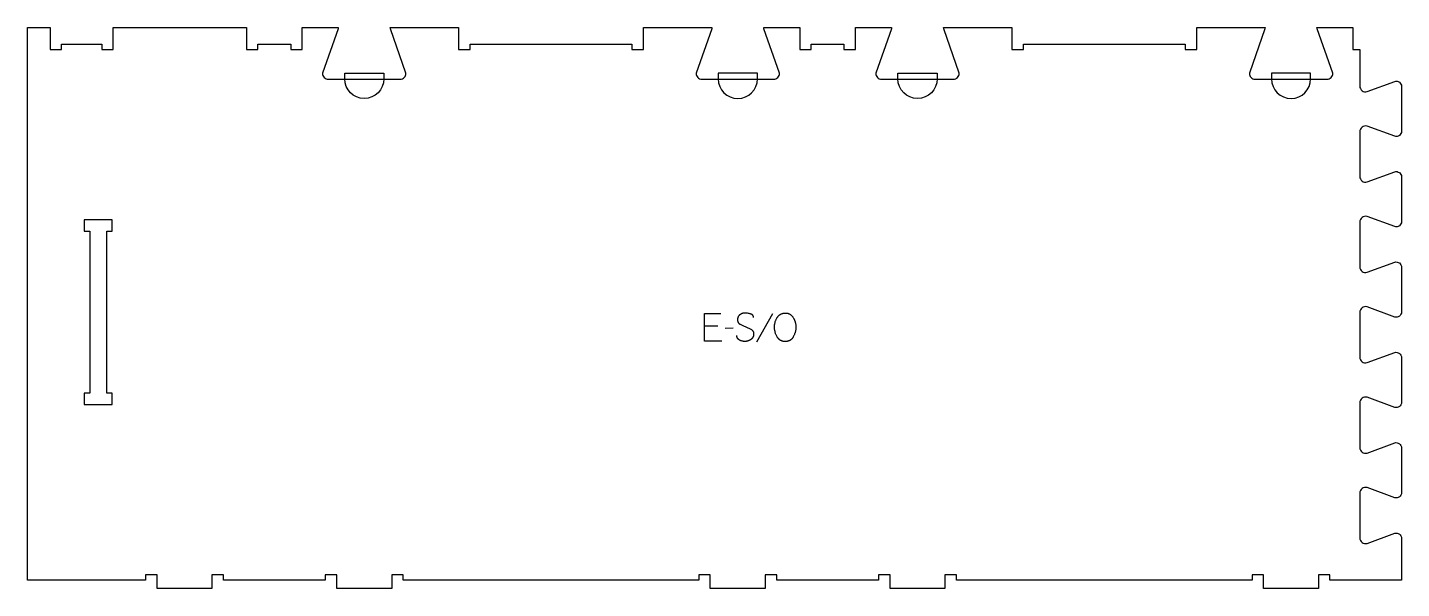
# Model space of a CAD drawing. Extents: x -731 to 759, y -298 to 310.
import ezdxf

# ---------------------------------------------------------------- set-up
doc = ezdxf.new("R2010")
doc.units = 0
for name, color, linetype in [('1_ANYTOOL_1MMDEEP_LABELS_S', 2, 'CONTINUOUS'), ('3_ANYTOOL_CUTTHROUGH_INSID', 4, 'CONTINUOUS'), ('4_ANYTOOL_CUTTHROUGH_OUTSI', 5, 'CONTINUOUS'), ('5_ANYTOOL_HALF_MILL_9MM_IN', 3, 'CONTINUOUS')]:
    doc.layers.add(name, color=color, linetype=linetype)

msp = doc.modelspace()

# ---------------------------------------------------------------- linework, layer by layer
at = {"layer": '1_ANYTOOL_1MMDEEP_LABELS_S'}
for p, q in [((17.7, -13.9), (3, -13.9)), ((76.7, -0.5), (59.5, -31.2)), ((34.2, -16.1), (25.4, -16.2))]:
    msp.add_line(p, q, dxfattribs=at)
for points in [[(56.4, -4.6), (56.4, -4.4), (56.4, -4.3), (56.4, -4.2), (56.4, -4.1), (56.4, -4), (56.4, -3.9), (56.3, -3.9), (56.3, -3.8), (56.3, -3.7), (56.3, -3.6), (56.3, -3.5), (56.3, -3.4), (56.2, -3.4), (56.2, -3.3), (56.2, -3.2), (56.2, -3.1), (56.1, -3), (56.1, -3), (56.1, -2.9), (56, -2.8), (56, -2.7), (56, -2.7), (55.9, -2.6), (55.9, -2.5), (55.9, -2.5), (55.8, -2.4), (55.8, -2.3), (55.7, -2.3), (55.7, -2.2), (55.6, -2.1), (55.6, -2.1), (55.5, -2), (55.5, -1.9), (55.4, -1.9), (55.4, -1.8), (55.3, -1.8), (55.2, -1.7), (55.2, -1.7), (55.1, -1.6), (55, -1.5), (55, -1.5), (54.9, -1.4), (54.8, -1.4), (54.8, -1.3), (54.7, -1.3), (54.6, -1.2), (54.5, -1.2), (54.5, -1.2), (54.4, -1.1), (54.3, -1.1), (54.2, -1), (54.1, -0.9), (53.9, -0.9), (53.7, -0.8), (53.5, -0.7), (53.3, -0.7), (53.1, -0.6), (52.3, -0.4), (51.5, -0.2), (50.7, 0), (49.9, 0.1), (49.6, 0.2), (49.2, 0.2), (48.8, 0.3), (48.5, 0.3), (48.1, 0.3), (47.7, 0.3), (47.4, 0.3), (47, 0.3), (46.8, 0.3), (46.6, 0.3), (46.4, 0.3), (46.2, 0.3), (46.1, 0.3), (45.9, 0.3), (45.7, 0.3), (45.5, 0.2), (45.3, 0.2), (45.1, 0.2), (44.9, 0.1), (44.8, 0.1), (44.6, 0), (44.4, 0), (44.2, -0.1), (44, -0.1), (43.9, -0.2), (43.7, -0.2), (43.5, -0.3), (43.4, -0.4), (43.2, -0.5), (43, -0.5), (42.8, -0.6), (42.7, -0.7), (42.5, -0.8), (42.4, -0.9), (42.2, -1), (42, -1.1), (41.9, -1.2), (41.7, -1.3), (41.6, -1.4), (41.4, -1.5), (41.2, -1.6), (41.1, -1.7), (41, -1.9), (40.8, -2), (40.7, -2.1), (40.6, -2.2), (40.4, -2.4), (40.3, -2.5), (40.2, -2.6), (40.1, -2.8), (40, -2.9), (39.9, -3.1), (39.8, -3.2), (39.7, -3.4), (39.6, -3.5), (39.5, -3.7), (39.5, -3.9), (39.4, -4), (39.3, -4.2), (39.3, -4.4), (39.2, -4.5), (39.2, -4.7), (39.1, -4.9), (39.1, -5.1), (39, -5.3), (39, -5.5), (39, -5.7), (39, -5.9), (38.9, -6.1), (38.9, -6.3), (38.9, -6.5), (38.9, -6.7), (38.9, -6.9), (38.9, -7.1), (38.9, -7.3), (39, -7.5), (39, -7.7), (39, -7.9), (39, -8.1), (39.1, -8.3), (39.1, -8.5), (39.2, -8.7), (39.2, -8.8), (39.3, -9), (39.3, -9.1), (39.4, -9.2), (39.4, -9.3), (39.5, -9.4), (39.5, -9.4), (39.5, -9.5), (39.6, -9.6), (39.6, -9.7), (39.7, -9.8), (39.7, -9.8), (39.8, -9.9), (39.8, -10), (39.9, -10.1), (39.9, -10.1), (40, -10.2), (40, -10.3), (40.1, -10.4), (40.1, -10.4), (40.2, -10.5), (40.3, -10.6), (40.3, -10.6), (40.4, -10.7), (40.4, -10.8), (40.5, -10.8), (40.6, -11), (40.8, -11.1), (40.9, -11.2), (41.1, -11.3), (41.2, -11.4), (41.4, -11.5), (41.6, -11.6), (41.7, -11.7), (42.5, -12.1), (43.2, -12.5), (43.9, -12.9), (44.7, -13.2), (45.5, -13.6), (46.3, -13.9), (47.1, -14.3), (47.9, -14.6), (48.7, -14.9), (49.5, -15.2), (50.3, -15.5), (51.1, -15.9), (51.8, -16.3), (52.6, -16.7), (53.3, -17.1), (54, -17.5), (54.1, -17.6), (54.3, -17.7), (54.4, -17.8), (54.5, -17.9), (54.6, -17.9), (54.7, -18), (54.7, -18.1), (54.8, -18.1), (54.9, -18.2), (54.9, -18.3), (55, -18.3), (55.1, -18.4), (55.1, -18.5), (55.2, -18.5), (55.2, -18.6), (55.3, -18.7), (55.4, -18.8), (55.4, -18.8), (55.5, -18.9), (55.5, -19), (55.6, -19.1), (55.6, -19.1), (55.7, -19.2), (55.7, -19.3), (55.7, -19.4), (55.8, -19.5), (55.8, -19.5), (55.9, -19.6), (55.9, -19.7), (55.9, -19.8), (56, -19.9), (56, -20), (56, -20.1), (56.1, -20.1), (56.1, -20.2), (56.1, -20.3), (56.2, -20.4), (56.2, -20.6), (56.3, -20.8), (56.3, -21), (56.3, -21.2), (56.3, -21.4), (56.4, -21.6), (56.4, -21.8), (56.4, -22), (56.4, -22.2), (56.4, -22.5), (56.4, -22.7), (56.4, -22.9), (56.3, -23.2), (56.3, -23.4), (56.3, -23.6), (56.2, -23.8), (56.2, -24), (56.2, -24.3), (56.1, -24.5), (56, -24.7), (56, -24.9), (55.9, -25.1), (55.8, -25.3), (55.8, -25.5), (55.7, -25.6), (55.6, -25.8), (55.5, -26), (55.4, -26.2), (55.3, -26.4), (55.2, -26.5), (55.1, -26.7), (55, -26.9), (54.9, -27), (54.7, -27.2), (54.6, -27.3), (54.5, -27.5), (54.3, -27.6), (54.2, -27.7), (54, -27.9), (53.9, -28), (53.7, -28.1), (53.5, -28.3), (53.4, -28.4), (53.2, -28.5), (52.8, -28.7), (52.5, -28.9), (52.1, -29.1), (51.7, -29.3), (51.3, -29.5), (51, -29.6), (50.6, -29.7), (50.4, -29.8), (50.2, -29.9), (50, -29.9), (49.8, -30), (49.6, -30), (49.4, -30.1), (49.2, -30.1), (49, -30.1), (48.6, -30.2), (48.2, -30.3), (47.8, -30.3), (47.4, -30.3), (47, -30.3), (46.6, -30.3), (46.2, -30.3), (45.8, -30.3), (45.4, -30.3), (45, -30.2), (44.6, -30.1), (44.2, -30.1), (43.8, -30), (43.4, -29.9), (43.1, -29.8), (42.7, -29.6), (42.3, -29.5), (42, -29.3), (41.6, -29.2), (41.3, -29), (40.9, -28.8), (40.8, -28.7), (40.6, -28.6), (40.4, -28.5), (40.3, -28.4), (40.1, -28.3), (40, -28.2), (39.9, -28), (39.7, -27.9), (39.6, -27.8), (39.5, -27.7), (39.4, -27.5), (39.3, -27.4), (39.2, -27.3), (39.2, -27.3), (39.1, -27.2), (39.1, -27.1), (39, -27.1), (39, -27), (38.9, -26.9), (38.9, -26.8), (38.8, -26.8), (38.8, -26.7), (38.7, -26.6), (38.7, -26.5), (38.7, -26.5), (38.6, -26.4), (38.6, -26.3), (38.6, -26.2), (38.5, -26.2), (38.5, -26.1), (38.5, -26), (38.5, -25.9), (38.4, -25.7), (38.4, -25.6), (38.3, -25.4), (38.3, -25.2), (38.3, -25.1), (38.2, -24.9), (38.2, -24.7), (38.2, -24.5), (38.2, -24.3), (38.2, -24.1)], [(21.9, -30), (3, -30), (3, 0), (20.8, 0)]]:
    msp.add_lwpolyline(points, dxfattribs=at)
msp.add_lwpolyline([(91.1, 0.3), (91.4, 0.3), (91.8, 0.3), (92.2, 0.3), (92.3, 0.3), (92.5, 0.2), (92.7, 0.2), (92.9, 0.2), (93, 0.2), (93.2, 0.1), (93.4, 0.1), (93.5, 0.1), (93.7, 0), (93.8, 0), (94, -0.1), (94.2, -0.1), (94.3, -0.2), (94.5, -0.2), (94.6, -0.3), (94.8, -0.4), (94.9, -0.4), (95.1, -0.5), (95.2, -0.6), (95.4, -0.6), (95.5, -0.7), (95.6, -0.8), (95.8, -0.9), (95.9, -1), (96, -1.1), (96.4, -1.3), (96.7, -1.5), (96.9, -1.7), (97.2, -1.9), (97.4, -2.1), (97.6, -2.4), (97.9, -2.6), (98.1, -2.8), (98.3, -3.1), (98.5, -3.3), (98.7, -3.5), (98.9, -3.8), (99.1, -4.1), (99.3, -4.3), (99.4, -4.6), (99.8, -5.2), (99.9, -5.5), (100.1, -5.8), (100.2, -6.1), (100.4, -6.4), (100.5, -6.7), (100.7, -7), (100.8, -7.3), (100.9, -7.6), (101, -7.9), (101.1, -8.2), (101.2, -8.6), (101.3, -8.9), (101.4, -9.2), (101.5, -9.6), (101.7, -10.6), (101.9, -11.3), (102, -11.9), (102.1, -12.6), (102.1, -13.2), (102.2, -13.9), (102.2, -14.5), (102.2, -15.2), (102.2, -15.8), (102.2, -16.4), (102.1, -17.1), (102, -17.7), (101.9, -18.4), (101.8, -19), (101.7, -19.6), (101.5, -20.3), (101.3, -20.9), (101.1, -21.5), (100.9, -22.2), (100.6, -22.8), (100.4, -23.5), (100.1, -24.1), (99.8, -24.7), (99.4, -25.4), (99.3, -25.7), (99.1, -26), (98.9, -26.3), (98.7, -26.6), (98.5, -26.8), (98.3, -27.1), (98.1, -27.4), (97.9, -27.6), (97.7, -27.7), (97.6, -27.8), (97.5, -28), (97.4, -28.1), (97.3, -28.2), (97.2, -28.3), (97, -28.4), (96.9, -28.5), (96.8, -28.6), (96.7, -28.7), (96.5, -28.8), (96.4, -28.9), (96.3, -28.9), (96.2, -29), (96, -29.1), (95.9, -29.2), (95.7, -29.3), (95.6, -29.4), (95.5, -29.4), (95.3, -29.5), (95.2, -29.6), (95, -29.6), (94.9, -29.7), (94.7, -29.8), (94.6, -29.8), (94.4, -29.9), (94.3, -29.9), (94.1, -30), (93.8, -30.1), (93.5, -30.2), (93.2, -30.2), (92.8, -30.3), (92.5, -30.3), (92.2, -30.4), (91.8, -30.4), (91.5, -30.5), (91.1, -30.5), (90.7, -30.5), (90.3, -30.5), (90, -30.5), (89.6, -30.4), (89.2, -30.4), (88.9, -30.3), (88.5, -30.3), (88.2, -30.2), (87.9, -30.1), (87.5, -30.1), (87.2, -30), (87, -29.9), (86.9, -29.9), (86.7, -29.8), (86.6, -29.7), (86.4, -29.7), (86.3, -29.6), (86.1, -29.5), (86, -29.5), (85.8, -29.4), (85.7, -29.3), (85.5, -29.3), (85.4, -29.2), (85.3, -29.1), (85.1, -29), (85, -28.9), (84.9, -28.8), (84.7, -28.7), (84.6, -28.6), (84.5, -28.5), (84.3, -28.4), (84.2, -28.3), (84.1, -28.2), (84, -28.1), (83.8, -28), (83.7, -27.9), (83.6, -27.8), (83.5, -27.7), (83.4, -27.6), (83.3, -27.4), (83.2, -27.3), (82.9, -27), (82.7, -26.8), (82.5, -26.5), (82.3, -26.2), (82.1, -25.9), (81.9, -25.6), (81.8, -25.3), (81.4, -24.6), (81.1, -24), (80.8, -23.3), (80.6, -22.7), (80.3, -22), (80.1, -21.4), (79.9, -20.7), (79.7, -20.1), (79.6, -19.4), (79.4, -18.8), (79.3, -18.1), (79.2, -17.5), (79.1, -16.8), (79.1, -16.2), (79, -15.5), (79, -14.9), (79, -14.2), (79.1, -13.5), (79.1, -12.8), (79.2, -12.1), (79.3, -11.5), (79.4, -10.8), (79.6, -10.1), (79.7, -9.5), (79.9, -8.8), (80.2, -8.2), (80.4, -7.6), (80.6, -6.9), (80.9, -6.3), (81.2, -5.7), (81.6, -5.1), (81.9, -4.5), (82.1, -4.2), (82.3, -3.9), (82.5, -3.6), (82.7, -3.4), (82.9, -3.1), (83.1, -2.9), (83.3, -2.6), (83.6, -2.4), (83.7, -2.3), (83.8, -2.2), (83.9, -2.1), (84, -1.9), (84.2, -1.8), (84.3, -1.7), (84.4, -1.6), (84.6, -1.5), (84.7, -1.5), (84.8, -1.4), (85, -1.3), (85.1, -1.2), (85.2, -1.1), (85.4, -1), (85.5, -0.9), (85.6, -0.9), (85.8, -0.8), (85.9, -0.7), (86.2, -0.6), (86.5, -0.5), (86.8, -0.3), (87.2, -0.2), (87.5, -0.1), (87.8, 0), (88.2, 0), (88.5, 0.1), (88.8, 0.2), (89.2, 0.2), (89.6, 0.3), (89.9, 0.3), (90.3, 0.3), (90.7, 0.3)], close=True, dxfattribs=at)
at = {"layer": '3_ANYTOOL_CUTTHROUGH_INSID'}
msp.add_lwpolyline([(-663.6, 89.1), (-663.6, -86.4), (-669.6, -86.4), (-669.6, -98.9), (-639.1, -98.9), (-639.1, -86.4), (-645.1, -86.4), (-645.1, 89.1), (-639.1, 89.1), (-639.1, 101.6), (-669.6, 101.6), (-669.6, 89.1)], close=True, dxfattribs=at)
at = {"layer": '4_ANYTOOL_CUTTHROUGH_OUTSI'}
msp.add_lwpolyline([(684.4, 260.5), (667.5, 308.7), (667.3, 310.1), (706.4, 310.1), (706.4, 286.4, 0.414214), (706.7, 286.1), (713.8, 286.1), (713.8, 246.6, 0.502391), (721.8, 240.6, 0.015611), (721.9, 240.6), (751.6, 251.6, -0.501976), (759, 246.1), (759, 197.6, -0.501977), (751.6, 192.1), (721.9, 203.1, 0.015604), (721.8, 203.1, 0.502397), (713.8, 197.1), (713.8, 148.6, 0.502391), (721.8, 142.6, 0.015611), (721.9, 142.6), (751.6, 153.6, -0.501976), (759, 148.1), (759, 99.6, -0.501977), (751.6, 94.1), (721.9, 105.1, 0.015604), (721.8, 105.1, 0.502397), (713.8, 99.1), (713.8, 50.6, 0.502391), (721.8, 44.6, 0.015611), (721.9, 44.6), (751.6, 55.6, -0.501976), (759, 50.1), (759, 1.6, -0.501977), (751.6, -3.9), (721.9, 7.1, 0.015604), (721.8, 7.1, 0.502397), (713.8, 1.1), (713.8, -47.4, 0.502391), (721.8, -53.4, 0.015611), (721.9, -53.4), (751.6, -42.4, -0.501976), (759, -47.9), (759, -96.4, -0.501977), (751.6, -101.9), (721.9, -90.9, 0.015604), (721.8, -90.9, 0.502397), (713.8, -96.9), (713.8, -145.4, 0.502391), (721.8, -151.4, 0.015611), (721.9, -151.4), (751.6, -140.4, -0.501976), (759, -145.9), (759, -194.4, -0.501977), (751.6, -199.9), (721.9, -188.9, 0.015604), (721.8, -188.9, 0.502397), (713.8, -194.9), (713.8, -243.4, 0.502391), (721.8, -249.4, 0.015611), (721.9, -249.4), (751.6, -238.4, -0.501976), (759, -243.9), (759, -289.4), (681.4, -289.4), (681.4, -283.6, 0.414214), (681.2, -283.4), (669.2, -283.4, 0.414214), (668.9, -283.6), (668.9, -298.4), (609.4, -298.4), (609.4, -283.6, 0.414214), (609.2, -283.4), (597.2, -283.4, 0.414214), (596.9, -283.6), (596.9, -289.4), (276.4, -289.4), (276.4, -283.6, 0.414214), (276.2, -283.4), (264.2, -283.4, 0.414214), (263.9, -283.6), (263.9, -298.4), (204.4, -298.4), (204.4, -283.6, 0.414214), (204.2, -283.4), (192.2, -283.4, 0.414214), (191.9, -283.6), (191.9, -289.4), (81.4, -289.4), (81.4, -283.6, 0.414214), (81.2, -283.4), (69.2, -283.4, 0.414214), (68.9, -283.6), (68.9, -298.4), (9.4, -298.4), (9.4, -283.6, 0.414214), (9.2, -283.4), (-2.8, -283.4, 0.414214), (-3.1, -283.6), (-3.1, -289.4), (-323.6, -289.4), (-323.6, -283.6, 0.414214), (-323.8, -283.4), (-335.8, -283.4, 0.414214), (-336.1, -283.6), (-336.1, -298.4), (-395.6, -298.4), (-395.6, -283.6, 0.414214), (-395.8, -283.4), (-407.8, -283.4, 0.414214), (-408.1, -283.6), (-408.1, -289.4), (-518.6, -289.4), (-518.6, -283.6, 0.414214), (-518.8, -283.4), (-530.8, -283.4, 0.414214), (-531.1, -283.6), (-531.1, -298.4), (-590.6, -298.4), (-590.6, -283.6, 0.414214), (-590.8, -283.4), (-602.8, -283.4, 0.414214), (-603.1, -283.6), (-603.1, -289.4), (-731.1, -289.4), (-731.1, 310.1), (-706.6, 310.1), (-706.6, 286.4, 0.414214), (-706.3, 286.1), (-694.3, 286.1, 0.414214), (-694.1, 286.4), (-694.1, 292.1), (-650.6, 292.1), (-650.6, 286.4, 0.414214), (-650.3, 286.1), (-638.3, 286.1, 0.414214), (-638.1, 286.4), (-638.1, 310.1), (-493.6, 310.1), (-493.6, 286.4, 0.414214), (-493.3, 286.1), (-481.3, 286.1, 0.414214), (-481.1, 286.4), (-481.1, 292.1), (-445.6, 292.1), (-445.6, 286.4, 0.414214), (-445.3, 286.1), (-433.3, 286.1, 0.414214), (-433.1, 286.4), (-433.1, 310.1), (-394, 310.1), (-394.2, 308.7), (-411.1, 260.5), (-411.1, 260.4, 0.414214), (-404.9, 254.1), (-326.9, 254.1, 0.414214), (-320.6, 260.4), (-320.6, 260.5), (-337.5, 308.7), (-337.8, 310.1), (-263.6, 310.1), (-263.6, 286.4, 0.414214), (-263.3, 286.1), (-251.3, 286.1, 0.414214), (-251.1, 286.4), (-251.1, 292.1), (-75.6, 292.1), (-75.6, 286.4, 0.414214), (-75.3, 286.1), (-63.3, 286.1, 0.414214), (-63.1, 286.4), (-63.1, 310.1), (11.1, 310.1), (10.9, 308.7), (-6, 260.5), (-6, 260.4, 0.414214), (0.2, 254.1), (78.2, 254.1, 0.414214), (84.5, 260.4), (84.4, 260.5), (67.5, 308.7), (67.3, 310.1), (106.4, 310.1), (106.4, 286.4, 0.414214), (106.7, 286.1), (118.7, 286.1, 0.414214), (118.9, 286.4), (118.9, 292.1), (154.4, 292.1), (154.4, 286.4, 0.414214), (154.7, 286.1), (166.7, 286.1, 0.414214), (166.9, 286.4), (166.9, 310.1), (206, 310.1), (205.8, 308.7), (188.9, 260.5), (188.9, 260.4, 0.414214), (195.1, 254.1), (273.1, 254.1, 0.414214), (279.4, 260.4), (279.4, 260.5), (262.5, 308.7), (262.2, 310.1), (336.4, 310.1), (336.4, 286.4, 0.414214), (336.7, 286.1), (348.7, 286.1, 0.414214), (348.9, 286.4), (348.9, 292.1), (524.4, 292.1), (524.4, 286.4, 0.414214), (524.7, 286.1), (536.7, 286.1, 0.414214), (536.9, 286.4), (536.9, 310.1), (611.1, 310.1), (610.9, 308.7), (594, 260.5), (594, 260.4, 0.414214), (600.2, 254.1), (678.2, 254.1, 0.414214), (684.5, 260.4)], format="xyb", close=True, dxfattribs=at)
at = {"layer": '5_ANYTOOL_HALF_MILL_9MM_IN'}
for points in [[(-344.6, 254.4, -1), (-387.1, 254.4), (-387.1, 260.6), (-344.6, 260.6)], [(18, 254.4, 1), (60.5, 254.4), (60.5, 260.6), (18, 260.6)], [(255.4, 254.4, -1), (212.9, 254.4), (212.9, 260.6), (255.4, 260.6)], [(618, 254.4, 1), (660.5, 254.4), (660.5, 260.6), (618, 260.6)]]:
    msp.add_lwpolyline(points, format="xyb", close=True, dxfattribs=at)

doc.saveas('drawing.dxf')
